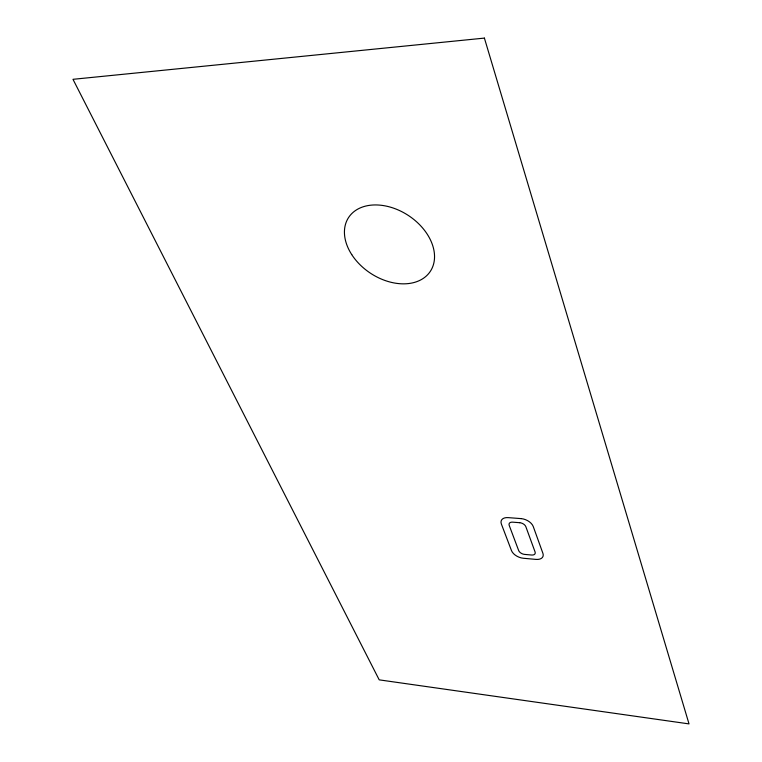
<?xml version="1.0" encoding="UTF-8"?>
<svg xmlns="http://www.w3.org/2000/svg" width="762" height="762" viewBox="0 0 762 762"><rect width="100%" height="100%" fill="white"/><g stroke="black" fill="none" stroke-linecap="round" stroke-linejoin="round"><path stroke-width="1.14" d="M484.403 38.1L72.981 79.315L379.209 679.856L689.019 723.9L484.403 38.1M521.027 518.608L508.14 517.627A10.42 6.286 24.5 0 0 501.377 524.046L511.483 550.583A10.258 6.058 24 0 0 523.361 558.26L535.981 559.403A10.316 6.115 23.6 0 0 542.915 553.355L533.257 526.552A10.478 6.334 24.1 0 0 521.027 518.608M519.741 522.713L512.597 522.151A5.22 3.143 24.4 0 0 509.197 525.351L518.665 550.555A5.134 3.038 23.9 0 0 524.618 554.403L531.647 555.031A5.153 3.058 23.7 0 0 535.095 551.993L525.837 526.666A5.229 3.162 24.2 0 0 519.741 522.713M351.739 254.594A48.93 34.528 33.4 0 0 429.673 272.282A48.93 34.528 33.4 0 0 387.048 206.283A48.93 34.528 33.4 0 0 351.739 254.594"/></g></svg>
